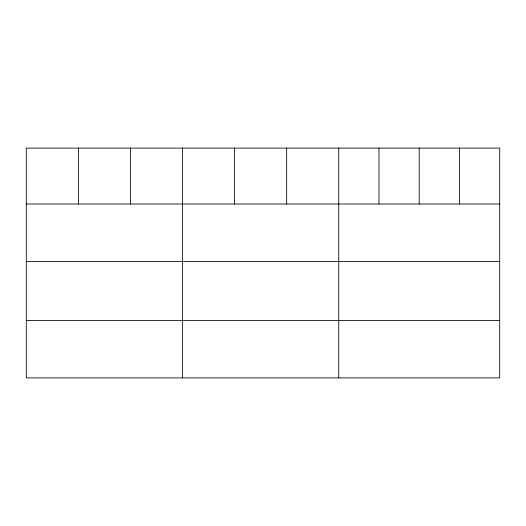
<?xml version="1.0" encoding="UTF-8"?>
<svg xmlns="http://www.w3.org/2000/svg" width="526" height="526" viewBox="0 0 526 526"><rect width="100%" height="100%" fill="white"/><g stroke="black" fill="none" stroke-linecap="round" stroke-linejoin="round"><path stroke-width="0.79" d="M499.7 204.009L499.7 377.905L26.3 377.905L26.3 148.095L499.7 148.095L499.7 204.009L26.3 204.009M26.3 261.396L499.7 261.396M26.3 320.518L499.7 320.518M459.461 148.095L459.461 204.009M419.222 148.095L419.222 204.009M378.983 148.095L378.983 204.009M338.744 148.095L338.744 377.905M286.67 148.095L286.67 204.009M234.596 148.095L234.596 204.009M182.522 148.095L182.522 377.905M130.448 148.095L130.448 204.009M78.374 148.095L78.374 204.009"/></g></svg>
